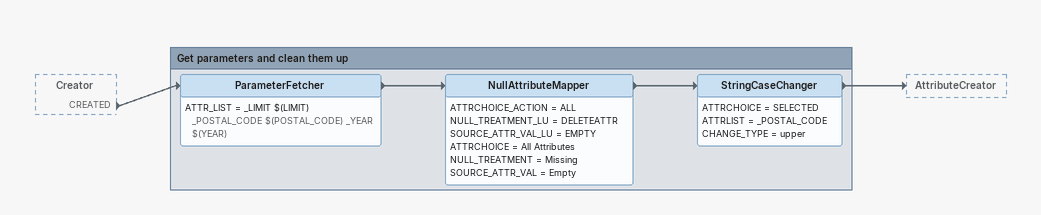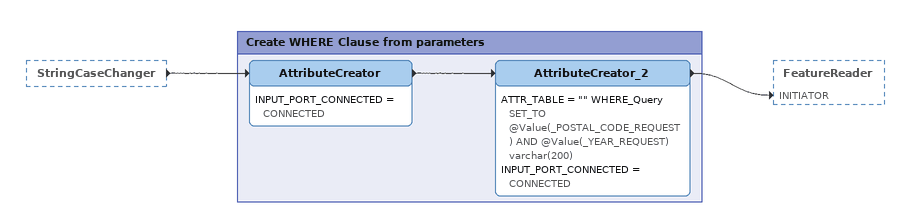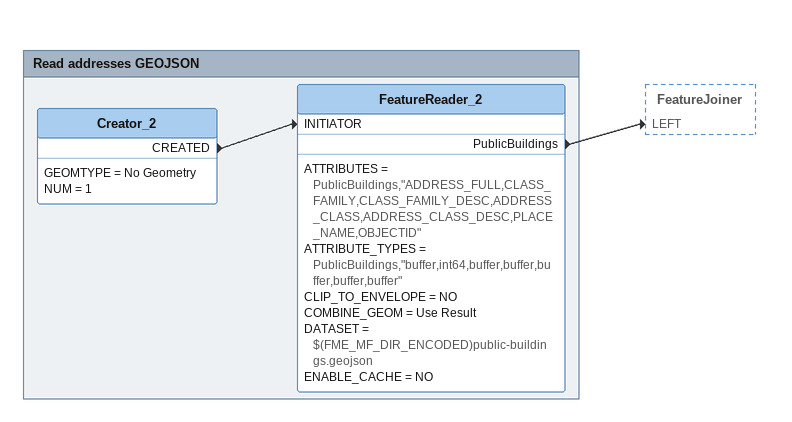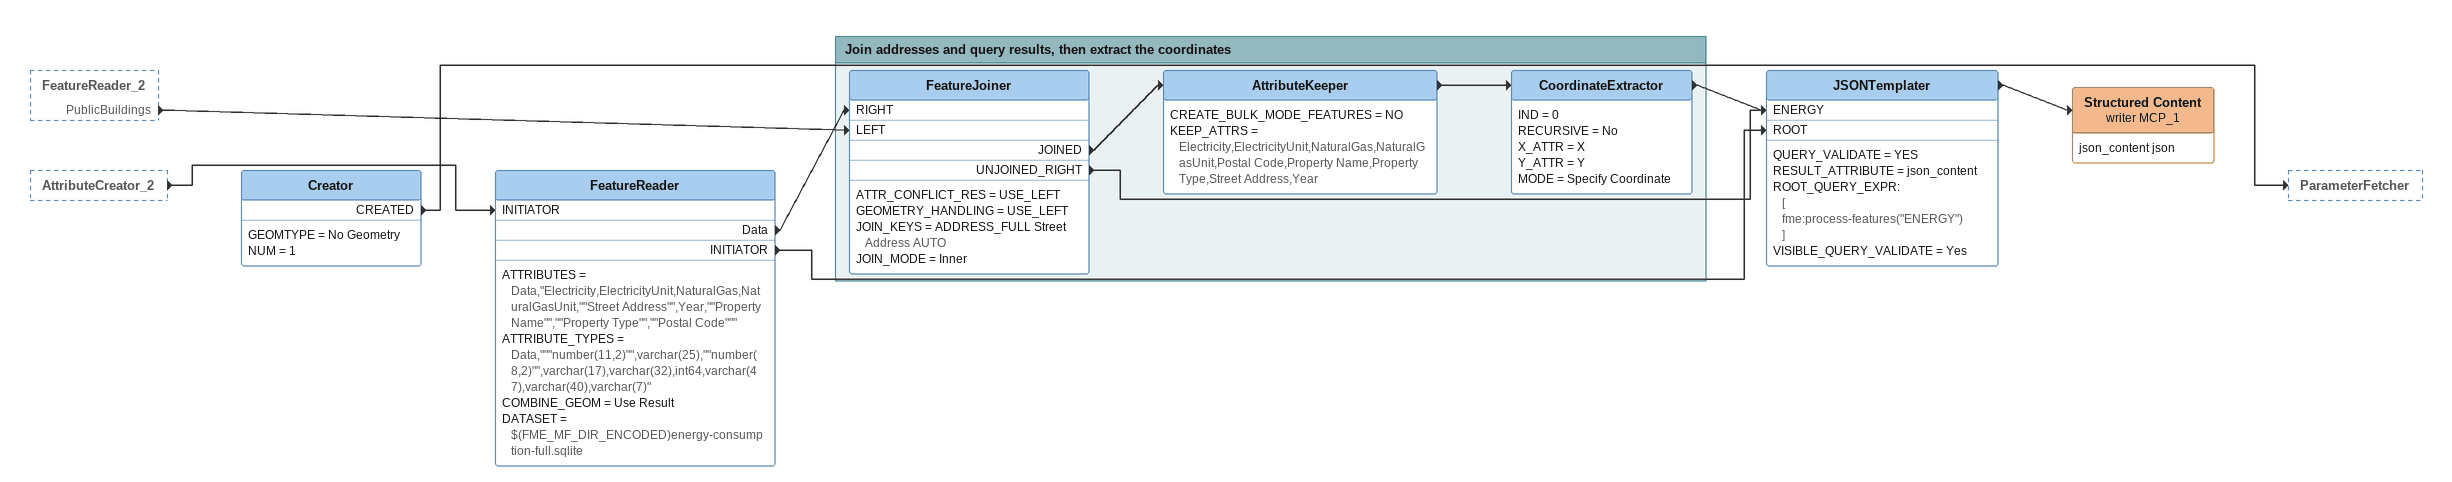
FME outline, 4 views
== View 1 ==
Creator [outside]
    CREATED -> ParameterFetcher

Bookmark: Get parameters and clean them up
ParameterFetcher
    ATTR_LIST = _LIMIT $(LIMIT) _POSTAL_CODE $(POSTAL_CODE) _YEAR $(YEAR)
    -> NullAttributeMapper
NullAttributeMapper
    ATTRCHOICE_ACTION = ALL
    NULL_TREATMENT_LU = DELETEATTR
    SOURCE_ATTR_VAL_LU = EMPTY
    ATTRCHOICE = All Attributes
    NULL_TREATMENT = Missing
    SOURCE_ATTR_VAL = Empty
    -> StringCaseChanger
StringCaseChanger
    ATTRCHOICE = SELECTED
    ATTRLIST = _POSTAL_CODE
    CHANGE_TYPE = upper
    -> AttributeCreator

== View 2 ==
StringCaseChanger [outside]
    -> AttributeCreator

Bookmark: Create WHERE Clause from parameters
AttributeCreator
    INPUT_PORT_CONNECTED = CONNECTED
    -> AttributeCreator_2
AttributeCreator_2
    ATTR_TABLE = "" WHERE_Query SET_TO @Value(_POSTAL_CODE_REQUEST) AND @Value(_YEAR_REQUEST) varchar(200)
    INPUT_PORT_CONNECTED = CONNECTED
    -> FeatureReader [INITIATOR]

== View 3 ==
Bookmark: Read addresses GEOJSON
Creator_2
    GEOMTYPE = No Geometry
    NUM = 1
    CREATED -> FeatureReader_2 [INITIATOR]
FeatureReader_2
    ATTRIBUTES = PublicBuildings,"ADDRESS_FULL,CLASS_FAMILY,CLASS_FAMILY_DESC,ADDRESS_CLASS,ADDRESS_CLASS_DESC,PLACE_NAME,OBJECTID"
    ATTRIBUTE_TYPES = PublicBuildings,"buffer,int64,buffer,buffer,buffer,buffer,buffer"
    CLIP_TO_ENVELOPE = NO
    COMBINE_GEOM = Use Result
    DATASET = $(FME_MF_DIR_ENCODED)public-buildings.geojson
    ENABLE_CACHE = NO
    PublicBuildings -> FeatureJoiner [LEFT]

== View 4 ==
FeatureReader_2 [outside]
    PublicBuildings -> FeatureJoiner [LEFT]
AttributeCreator_2 [outside]
    -> FeatureReader [INITIATOR]
Creator
    GEOMTYPE = No Geometry
    NUM = 1
    CREATED -> ParameterFetcher
FeatureReader
    ATTRIBUTES = Data,"Electricity,ElectricityUnit,NaturalGas,NaturalGasUnit,""Street Address"",Year,""Property Name"",""Property Type"",""Postal Code"""
    ATTRIBUTE_TYPES = Data,"""number(11,2)"",varchar(25),""number(8,2)"",varchar(17),varchar(32),int64,varchar(47),varchar(40),varchar(7)"
    COMBINE_GEOM = Use Result
    DATASET = $(FME_MF_DIR_ENCODED)energy-consumption-full.sqlite
    Data -> FeatureJoiner [RIGHT]
    INITIATOR -> JSONTemplater [ROOT]
JSONTemplater
    QUERY_VALIDATE = YES
    RESULT_ATTRIBUTE = json_content
    ROOT_QUERY_EXPR:
      [
      fme:process-features("ENERGY")
      ]
    VISIBLE_QUERY_VALIDATE = Yes
    -> Structured Content (writer MCP_1)
Structured Content (writer MCP_1)
    attributes: json_content json

Bookmark: Join addresses and query results, then extract the coordinates
FeatureJoiner
    ATTR_CONFLICT_RES = USE_LEFT
    GEOMETRY_HANDLING = USE_LEFT
    JOIN_KEYS = ADDRESS_FULL Street Address AUTO
    JOIN_MODE = Inner
    JOINED -> AttributeKeeper
    UNJOINED_RIGHT -> JSONTemplater [ENERGY]
AttributeKeeper
    CREATE_BULK_MODE_FEATURES = NO
    KEEP_ATTRS = Electricity,ElectricityUnit,NaturalGas,NaturalGasUnit,Postal Code,Property Name,Property Type,Street Address,Year
    -> CoordinateExtractor
CoordinateExtractor
    IND = 0
    RECURSIVE = No
    X_ATTR = X
    Y_ATTR = Y
    MODE = Specify Coordinate
    -> JSONTemplater [ENERGY]
